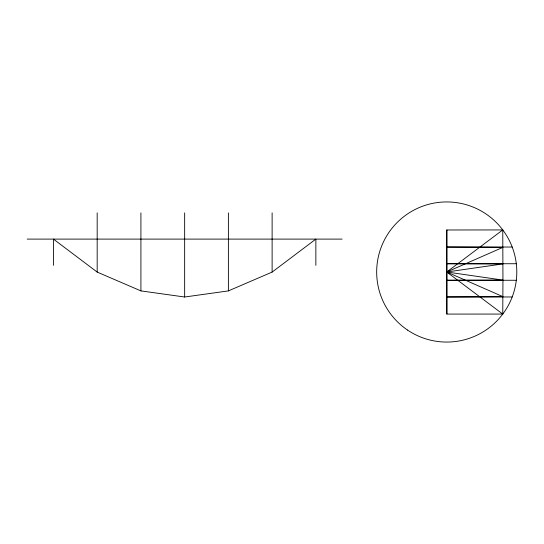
<?xml version="1.0" encoding="UTF-8"?>
<svg xmlns="http://www.w3.org/2000/svg" width="544" height="544" viewBox="0 0 544 544"><rect width="100%" height="100%" fill="white"/><g stroke="black" fill="none" stroke-linecap="round" stroke-linejoin="round"><path stroke-width="0.82" d="M446.889 314.01L446.814 229.922L446.814 314.078L502.765 314.072L502.948 280.099L502.765 229.928L446.889 229.99M53.441 265.343L53.441 239.102L97.179 272.082L140.916 290.897L184.654 297.01L228.385 290.897L272.122 272.082L315.86 239.102L315.86 265.343M502.765 229.928L446.74 272L502.765 314.072M27.2 239.102L342.101 239.102M512.196 247.03L446.971 247.03L502.894 247.364L446.74 272L502.894 296.636L446.971 296.97L512.196 296.97M516.31 263.731L447.018 263.731L502.948 263.901L446.74 272L502.948 280.099L447.018 280.269L516.31 280.269M272.122 212.86L272.122 272.082M228.385 212.86L228.385 290.897M184.654 212.86L184.654 297.01M140.916 212.86L140.916 290.897M97.179 212.86L97.179 272.082M407.551 330.079A70.06 70.06 0 0 0 516.63 276.896A70.06 70.06 0 0 0 416.031 209.025A70.06 70.06 0 0 0 407.551 330.079"/></g></svg>
